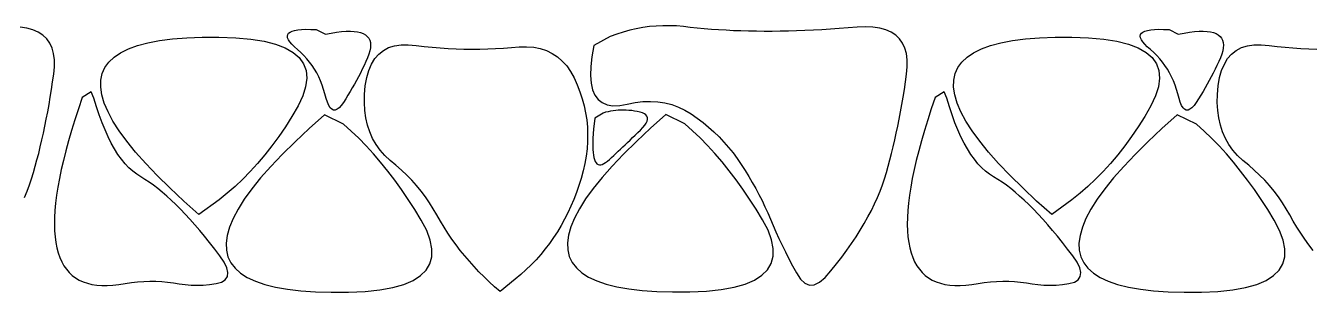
# Model space of a CAD drawing. Header units: metres. Extents: x -220 to 294, y -29 to 18.
# Drawn here: x -1.499 to -0.782, y -8.75 to -8.601 of the extents above; entities that cross this region are included whole.
import ezdxf

# ---------------------------------------------------------------- set-up
doc = ezdxf.new("R2010")
doc.units = ezdxf.units.M
doc.header["$MEASUREMENT"] = 0
doc.layers.add('Tarama', color=7, linetype='Continuous')

msp = doc.modelspace()

# ---------------------------------------------------------------- linework, layer by layer
at = {"layer": 'Tarama', "color": 36, "linetype": 'Continuous', "lineweight": -3}
for points in [[(-1.49833, -8.60283), (-1.50214, -8.60225)], [(-1.49494, -8.60376), (-1.49833, -8.60283)], [(-1.49197, -8.60505), (-1.49494, -8.60376)], [(-1.48943, -8.60671), (-1.49197, -8.60505)], [(-1.35261, -8.60562), (-1.3518, -8.60498)], [(-1.3518, -8.60498), (-1.35067, -8.60445)], [(-1.35067, -8.60445), (-1.34923, -8.60403)], [(-1.34923, -8.60403), (-1.34746, -8.60372)], [(-1.34746, -8.60372), (-1.34538, -8.60353)], [(-1.34538, -8.60353), (-1.34297, -8.60344)], [(-1.34297, -8.60344), (-1.34025, -8.60347)], [(-1.34025, -8.60347), (-1.33721, -8.60361)], [(-1.33721, -8.60361), (-1.33209, -8.60614)], [(-1.32886, -8.60553), (-1.32586, -8.60506)], [(-1.32586, -8.60506), (-1.32308, -8.60474)], [(-1.32308, -8.60474), (-1.32052, -8.60456)], [(-1.32052, -8.60456), (-1.31818, -8.60453)], [(-1.31818, -8.60453), (-1.31606, -8.60465)], [(-1.31606, -8.60465), (-1.31416, -8.60491)], [(-1.31416, -8.60491), (-1.31248, -8.60531)], [(-1.16623, -8.60497), (-1.16985, -8.60614)], [(-1.16258, -8.60397), (-1.16623, -8.60497)], [(-1.15892, -8.60314), (-1.16258, -8.60397)], [(-1.15524, -8.60247), (-1.15892, -8.60314)], [(-1.15154, -8.60196), (-1.15524, -8.60247)], [(-1.14782, -8.60162), (-1.15154, -8.60196)], [(-1.14408, -8.60145), (-1.14782, -8.60162)], [(-1.14032, -8.60144), (-1.14408, -8.60145)], [(-1.13654, -8.60159), (-1.14032, -8.60144)], [(-1.13274, -8.60191), (-1.13654, -8.60159)], [(-1.12892, -8.60235), (-1.13274, -8.60191)], [(-1.12504, -8.60276), (-1.12892, -8.60235)], [(-1.12111, -8.60313), (-1.12504, -8.60276)], [(-1.11712, -8.60346), (-1.12111, -8.60313)], [(-1.11308, -8.60375), (-1.11712, -8.60346)], [(-1.10898, -8.60399), (-1.11308, -8.60375)], [(-1.10483, -8.6042), (-1.10898, -8.60399)], [(-1.10063, -8.60436), (-1.10483, -8.6042)], [(-1.09637, -8.60448), (-1.10063, -8.60436)], [(-1.09205, -8.60455), (-1.09637, -8.60448)], [(-1.08768, -8.60459), (-1.09205, -8.60455)], [(-1.08326, -8.60458), (-1.08768, -8.60459)], [(-1.07878, -8.60453), (-1.08326, -8.60458)], [(-1.07424, -8.60444), (-1.07878, -8.60453)], [(-1.06965, -8.6043), (-1.07424, -8.60444)], [(-1.06501, -8.60412), (-1.06965, -8.6043)], [(-1.06031, -8.60391), (-1.06501, -8.60412)], [(-1.05556, -8.60364), (-1.06031, -8.60391)], [(-1.05075, -8.60334), (-1.05556, -8.60364)], [(-1.04589, -8.603), (-1.05075, -8.60334)], [(-1.04097, -8.60261), (-1.04589, -8.603)], [(-1.03602, -8.6022), (-1.04097, -8.60261)], [(-1.03136, -8.60204), (-1.03602, -8.6022)], [(-1.02714, -8.60225), (-1.03136, -8.60204)], [(-1.02333, -8.60283), (-1.02714, -8.60225)], [(-1.01994, -8.60376), (-1.02333, -8.60283)], [(-1.01697, -8.60505), (-1.01994, -8.60376)], [(-1.01443, -8.60671), (-1.01697, -8.60505)], [(-0.87761, -8.60562), (-0.8768, -8.60498)], [(-0.8768, -8.60498), (-0.87567, -8.60445)], [(-0.87567, -8.60445), (-0.87423, -8.60403)], [(-0.87423, -8.60403), (-0.87246, -8.60372)], [(-0.87246, -8.60372), (-0.87038, -8.60353)], [(-0.87038, -8.60353), (-0.86797, -8.60344)], [(-0.86797, -8.60344), (-0.86525, -8.60347)], [(-0.86525, -8.60347), (-0.86221, -8.60361)], [(-0.86221, -8.60361), (-0.85709, -8.60614)], [(-0.85386, -8.60553), (-0.85086, -8.60506)], [(-0.85086, -8.60506), (-0.84808, -8.60474)], [(-0.84808, -8.60474), (-0.84552, -8.60456)], [(-0.84552, -8.60456), (-0.84318, -8.60453)], [(-0.84318, -8.60453), (-0.84106, -8.60465)], [(-0.84106, -8.60465), (-0.83916, -8.60491)], [(-0.83916, -8.60491), (-0.83748, -8.60531)], [(-1.4873, -8.60873), (-1.48943, -8.60671)], [(-1.4856, -8.61111), (-1.4873, -8.60873)], [(-1.48432, -8.61386), (-1.4856, -8.61111)], [(-1.4367, -8.61253), (-1.43093, -8.61099)], [(-1.43093, -8.61099), (-1.42445, -8.60975)], [(-1.42445, -8.60975), (-1.41725, -8.60881)], [(-1.41725, -8.60881), (-1.40935, -8.60817)], [(-1.40935, -8.60817), (-1.40073, -8.60783)], [(-1.40073, -8.60783), (-1.3914, -8.6078)], [(-1.3914, -8.6078), (-1.38202, -8.60812)], [(-1.38202, -8.60812), (-1.37362, -8.60887)], [(-1.37362, -8.60887), (-1.36623, -8.61007)], [(-1.36623, -8.61007), (-1.35984, -8.6117)], [(-1.35984, -8.6117), (-1.35445, -8.61378)], [(-1.35327, -8.60723), (-1.3531, -8.60637)], [(-1.35312, -8.60821), (-1.35327, -8.60723)], [(-1.35265, -8.60929), (-1.35312, -8.60821)], [(-1.3531, -8.60637), (-1.35261, -8.60562)], [(-1.35187, -8.61049), (-1.35265, -8.60929)], [(-1.35076, -8.6118), (-1.35187, -8.61049)], [(-1.34934, -8.61322), (-1.35076, -8.6118)], [(-1.33209, -8.60614), (-1.32886, -8.60553)], [(-1.31248, -8.60531), (-1.31103, -8.60586)], [(-1.31103, -8.60586), (-1.30979, -8.60656)], [(-1.30979, -8.60656), (-1.30878, -8.6074)], [(-1.30878, -8.6074), (-1.30798, -8.60838)], [(-1.30798, -8.60838), (-1.30741, -8.60951)], [(-1.30741, -8.60951), (-1.30706, -8.61079)], [(-1.30706, -8.61079), (-1.30693, -8.61221)], [(-1.30693, -8.61221), (-1.30702, -8.61377)], [(-1.29358, -8.61261), (-1.28993, -8.61206)], [(-1.28993, -8.61206), (-1.28592, -8.61202)], [(-1.28592, -8.61202), (-1.28156, -8.61245)], [(-1.28156, -8.61245), (-1.27711, -8.61298)], [(-1.17345, -8.60746), (-1.18251, -8.61253)], [(-1.16985, -8.60614), (-1.17345, -8.60746)], [(-1.0123, -8.60873), (-1.01443, -8.60671)], [(-1.0106, -8.61111), (-1.0123, -8.60873)], [(-1.00932, -8.61386), (-1.0106, -8.61111)], [(-0.9617, -8.61253), (-0.95593, -8.61099)], [(-0.95593, -8.61099), (-0.94945, -8.60975)], [(-0.94945, -8.60975), (-0.94225, -8.60881)], [(-0.94225, -8.60881), (-0.93435, -8.60817)], [(-0.93435, -8.60817), (-0.92573, -8.60783)], [(-0.92573, -8.60783), (-0.9164, -8.6078)], [(-0.9164, -8.6078), (-0.90702, -8.60812)], [(-0.90702, -8.60812), (-0.89862, -8.60887)], [(-0.89862, -8.60887), (-0.89123, -8.61007)], [(-0.89123, -8.61007), (-0.88484, -8.6117)], [(-0.88484, -8.6117), (-0.87945, -8.61378)], [(-0.87827, -8.60723), (-0.8781, -8.60637)], [(-0.87812, -8.60821), (-0.87827, -8.60723)], [(-0.87765, -8.60929), (-0.87812, -8.60821)], [(-0.8781, -8.60637), (-0.87761, -8.60562)], [(-0.87687, -8.61049), (-0.87765, -8.60929)], [(-0.87576, -8.6118), (-0.87687, -8.61049)], [(-0.87434, -8.61322), (-0.87576, -8.6118)], [(-0.85709, -8.60614), (-0.85386, -8.60553)], [(-0.83748, -8.60531), (-0.83603, -8.60586)], [(-0.83603, -8.60586), (-0.83479, -8.60656)], [(-0.83479, -8.60656), (-0.83378, -8.6074)], [(-0.83378, -8.6074), (-0.83298, -8.60838)], [(-0.83298, -8.60838), (-0.83241, -8.60951)], [(-0.83241, -8.60951), (-0.83206, -8.61079)], [(-0.83206, -8.61079), (-0.83193, -8.61221)], [(-0.83193, -8.61221), (-0.83202, -8.61377)], [(-0.81858, -8.61261), (-0.81493, -8.61206)], [(-0.81493, -8.61206), (-0.81092, -8.61202)], [(-0.81092, -8.61202), (-0.80656, -8.61245)], [(-0.80656, -8.61245), (-0.80211, -8.61298)], [(-1.48346, -8.61696), (-1.48432, -8.61386)], [(-1.48302, -8.62043), (-1.48346, -8.61696)], [(-1.45266, -8.62172), (-1.44974, -8.61897)], [(-1.44974, -8.61897), (-1.44611, -8.61652)], [(-1.44611, -8.61652), (-1.44176, -8.61438)], [(-1.44176, -8.61438), (-1.4367, -8.61253)], [(-1.35445, -8.61378), (-1.35006, -8.61629)], [(-1.35006, -8.61629), (-1.34667, -8.61924)], [(-1.3476, -8.61475), (-1.34934, -8.61322)], [(-1.34578, -8.61637), (-1.3476, -8.61475)], [(-1.34667, -8.61924), (-1.34428, -8.62263)], [(-1.34406, -8.61808), (-1.34578, -8.61637)], [(-1.34243, -8.61986), (-1.34406, -8.61808)], [(-1.30861, -8.61934), (-1.30955, -8.62146)], [(-1.30786, -8.61734), (-1.30861, -8.61934)], [(-1.30733, -8.61548), (-1.30786, -8.61734)], [(-1.30702, -8.61377), (-1.30733, -8.61548)], [(-1.30459, -8.61978), (-1.30238, -8.61724)], [(-1.30238, -8.61724), (-1.2998, -8.6152)], [(-1.2998, -8.6152), (-1.29687, -8.61365)], [(-1.29687, -8.61365), (-1.29358, -8.61261)], [(-1.27711, -8.61298), (-1.27265, -8.61343)], [(-1.27265, -8.61343), (-1.26821, -8.61379)], [(-1.26821, -8.61379), (-1.26377, -8.61409)], [(-1.26377, -8.61409), (-1.25934, -8.6143)], [(-1.25934, -8.6143), (-1.25492, -8.61444)], [(-1.25492, -8.61444), (-1.2505, -8.61449)], [(-1.2505, -8.61449), (-1.24609, -8.61447)], [(-1.24609, -8.61447), (-1.24169, -8.61438)], [(-1.24169, -8.61438), (-1.23729, -8.6142)], [(-1.23729, -8.6142), (-1.23291, -8.61395)], [(-1.23291, -8.61395), (-1.22852, -8.61362)], [(-1.22852, -8.61362), (-1.22416, -8.61323)], [(-1.22416, -8.61323), (-1.22, -8.61315)], [(-1.22, -8.61315), (-1.21607, -8.61347)], [(-1.21607, -8.61347), (-1.2124, -8.61419)], [(-1.2124, -8.61419), (-1.20897, -8.61532)], [(-1.20897, -8.61532), (-1.20579, -8.61685)], [(-1.20579, -8.61685), (-1.20285, -8.61878)], [(-1.20285, -8.61878), (-1.20015, -8.62111)], [(-1.18364, -8.61869), (-1.18428, -8.62423)], [(-1.18251, -8.61253), (-1.18364, -8.61869)], [(-1.00846, -8.61696), (-1.00932, -8.61386)], [(-1.00802, -8.62043), (-1.00846, -8.61696)], [(-0.97766, -8.62172), (-0.97474, -8.61897)], [(-0.97474, -8.61897), (-0.97111, -8.61652)], [(-0.97111, -8.61652), (-0.96676, -8.61438)], [(-0.96676, -8.61438), (-0.9617, -8.61253)], [(-0.87945, -8.61378), (-0.87506, -8.61629)], [(-0.87506, -8.61629), (-0.87167, -8.61924)], [(-0.8726, -8.61475), (-0.87434, -8.61322)], [(-0.87078, -8.61637), (-0.8726, -8.61475)], [(-0.87167, -8.61924), (-0.86928, -8.62263)], [(-0.86906, -8.61808), (-0.87078, -8.61637)], [(-0.86743, -8.61986), (-0.86906, -8.61808)], [(-0.83361, -8.61934), (-0.83455, -8.62146)], [(-0.83286, -8.61734), (-0.83361, -8.61934)], [(-0.83233, -8.61548), (-0.83286, -8.61734)], [(-0.83202, -8.61377), (-0.83233, -8.61548)], [(-0.82959, -8.61978), (-0.82738, -8.61724)], [(-0.82738, -8.61724), (-0.8248, -8.6152)], [(-0.8248, -8.6152), (-0.82187, -8.61365)], [(-0.82187, -8.61365), (-0.81858, -8.61261)], [(-0.80211, -8.61298), (-0.79765, -8.61343)], [(-0.79765, -8.61343), (-0.79321, -8.61379)], [(-0.79321, -8.61379), (-0.78877, -8.61409)], [(-0.78877, -8.61409), (-0.78434, -8.6143)], [(-0.78434, -8.6143), (-0.77992, -8.61444)], [(-1.4834, -8.62845), (-1.483, -8.62426)], [(-1.483, -8.62426), (-1.48302, -8.62043)], [(-1.45636, -8.62812), (-1.45487, -8.62477)], [(-1.45487, -8.62477), (-1.45266, -8.62172)], [(-1.34428, -8.62263), (-1.34289, -8.62646)], [(-1.34289, -8.62646), (-1.34249, -8.63072)], [(-1.34091, -8.62172), (-1.34243, -8.61986)], [(-1.33949, -8.62366), (-1.34091, -8.62172)], [(-1.33817, -8.62568), (-1.33949, -8.62366)], [(-1.33695, -8.62778), (-1.33817, -8.62568)], [(-1.31157, -8.6257), (-1.31261, -8.6278)], [(-1.31055, -8.62358), (-1.31157, -8.6257)], [(-1.30955, -8.62146), (-1.31055, -8.62358)], [(-1.30908, -8.63038), (-1.30794, -8.62635)], [(-1.30794, -8.62635), (-1.30644, -8.62281)], [(-1.30644, -8.62281), (-1.30459, -8.61978)], [(-1.20015, -8.62111), (-1.19771, -8.62385)], [(-1.19771, -8.62385), (-1.19551, -8.62699)], [(-1.18428, -8.62423), (-1.18443, -8.62914)], [(-1.0084, -8.62845), (-1.008, -8.62426)], [(-1.008, -8.62426), (-1.00802, -8.62043)], [(-0.98136, -8.62812), (-0.97987, -8.62477)], [(-0.97987, -8.62477), (-0.97766, -8.62172)], [(-0.86928, -8.62263), (-0.86789, -8.62646)], [(-0.86789, -8.62646), (-0.86749, -8.63072)], [(-0.86591, -8.62172), (-0.86743, -8.61986)], [(-0.86449, -8.62366), (-0.86591, -8.62172)], [(-0.86317, -8.62568), (-0.86449, -8.62366)], [(-0.86195, -8.62778), (-0.86317, -8.62568)], [(-0.83657, -8.6257), (-0.83761, -8.6278)], [(-0.83555, -8.62358), (-0.83657, -8.6257)], [(-0.83455, -8.62146), (-0.83555, -8.62358)], [(-0.83408, -8.63038), (-0.83294, -8.62635)], [(-0.83294, -8.62635), (-0.83144, -8.62281)], [(-0.83144, -8.62281), (-0.82959, -8.61978)], [(-1.48465, -8.63703), (-1.48401, -8.63277)], [(-1.48401, -8.63277), (-1.4834, -8.62845)], [(-1.45722, -8.63573), (-1.45715, -8.63178)], [(-1.45715, -8.63178), (-1.45636, -8.62812)], [(-1.34249, -8.63072), (-1.3431, -8.63543)], [(-1.33582, -8.62996), (-1.33695, -8.62778)], [(-1.3348, -8.63221), (-1.33582, -8.62996)], [(-1.33388, -8.63455), (-1.3348, -8.63221)], [(-1.3148, -8.63198), (-1.31594, -8.63405)], [(-1.31369, -8.6299), (-1.3148, -8.63198)], [(-1.31261, -8.6278), (-1.31369, -8.6299)], [(-1.30985, -8.63491), (-1.30908, -8.63038)], [(-1.19551, -8.62699), (-1.19355, -8.63054)], [(-1.19355, -8.63054), (-1.19183, -8.63437)], [(-1.18443, -8.62914), (-1.1841, -8.63343)], [(-1.1841, -8.63343), (-1.18329, -8.63709)], [(-1.00965, -8.63703), (-1.00901, -8.63277)], [(-1.00901, -8.63277), (-1.0084, -8.62845)], [(-0.98222, -8.63573), (-0.98215, -8.63178)], [(-0.98215, -8.63178), (-0.98136, -8.62812)], [(-0.86749, -8.63072), (-0.8681, -8.63543)], [(-0.86082, -8.62996), (-0.86195, -8.62778)], [(-0.8598, -8.63221), (-0.86082, -8.62996)], [(-0.85888, -8.63455), (-0.8598, -8.63221)], [(-0.8398, -8.63198), (-0.84094, -8.63405)], [(-0.83869, -8.6299), (-0.8398, -8.63198)], [(-0.83761, -8.6278), (-0.83869, -8.6299)], [(-0.83485, -8.63491), (-0.83408, -8.63038)], [(-1.48532, -8.64123), (-1.48465, -8.63703)], [(-1.46246, -8.63821), (-1.4675, -8.64146)], [(-1.46101, -8.64173), (-1.46246, -8.63821)], [(-1.45658, -8.63999), (-1.45722, -8.63573)], [(-1.45522, -8.64455), (-1.45658, -8.63999)], [(-1.34471, -8.64057), (-1.34732, -8.64615)], [(-1.3431, -8.63543), (-1.34471, -8.64057)], [(-1.33306, -8.63696), (-1.33388, -8.63455)], [(-1.33233, -8.63946), (-1.33306, -8.63696)], [(-1.33169, -8.64197), (-1.33233, -8.63946)], [(-1.31952, -8.6402), (-1.32077, -8.64223)], [(-1.3183, -8.63816), (-1.31952, -8.6402)], [(-1.3171, -8.63611), (-1.3183, -8.63816)], [(-1.31594, -8.63405), (-1.3171, -8.63611)], [(-1.31037, -8.64428), (-1.31028, -8.63969)], [(-1.31028, -8.63969), (-1.30985, -8.63491)], [(-1.19183, -8.63437), (-1.19034, -8.63824)], [(-1.19034, -8.63824), (-1.18907, -8.64213)], [(-1.18329, -8.63709), (-1.18198, -8.64012)], [(-1.18198, -8.64012), (-1.1802, -8.64253)], [(-1.01032, -8.64123), (-1.00965, -8.63703)], [(-0.98746, -8.63821), (-0.9925, -8.64146)], [(-0.98601, -8.64173), (-0.98746, -8.63821)], [(-0.98158, -8.63999), (-0.98222, -8.63573)], [(-0.98022, -8.64455), (-0.98158, -8.63999)], [(-0.86971, -8.64057), (-0.87232, -8.64615)], [(-0.8681, -8.63543), (-0.86971, -8.64057)], [(-0.85806, -8.63696), (-0.85888, -8.63455)], [(-0.85733, -8.63946), (-0.85806, -8.63696)], [(-0.85669, -8.64197), (-0.85733, -8.63946)], [(-0.84452, -8.6402), (-0.84577, -8.64223)], [(-0.8433, -8.63816), (-0.84452, -8.6402)], [(-0.8421, -8.63611), (-0.8433, -8.63816)], [(-0.84094, -8.63405), (-0.8421, -8.63611)], [(-0.83537, -8.64428), (-0.83528, -8.63969)], [(-0.83528, -8.63969), (-0.83485, -8.63491)], [(-1.48676, -8.64944), (-1.48602, -8.64537)], [(-1.48602, -8.64537), (-1.48532, -8.64123)], [(-1.46965, -8.64779), (-1.47164, -8.65392)], [(-1.4675, -8.64146), (-1.46965, -8.64779)], [(-1.45956, -8.64657), (-1.46101, -8.64173)], [(-1.45804, -8.65115), (-1.45956, -8.64657)], [(-1.45316, -8.64941), (-1.45522, -8.64455)], [(-1.34732, -8.64615), (-1.35077, -8.65205)], [(-1.331, -8.64411), (-1.33169, -8.64197)], [(-1.33025, -8.64583), (-1.331, -8.64411)], [(-1.32944, -8.64712), (-1.33025, -8.64583)], [(-1.32857, -8.64798), (-1.32944, -8.64712)], [(-1.32764, -8.64842), (-1.32857, -8.64798)], [(-1.32559, -8.64802), (-1.32664, -8.64844)], [(-1.32447, -8.64719), (-1.32559, -8.64802)], [(-1.32329, -8.64592), (-1.32447, -8.64719)], [(-1.32205, -8.64424), (-1.32329, -8.64592)], [(-1.32077, -8.64223), (-1.32205, -8.64424)], [(-1.31013, -8.64867), (-1.31037, -8.64428)], [(-1.18907, -8.64213), (-1.18802, -8.64604)], [(-1.18802, -8.64604), (-1.18719, -8.64998)], [(-1.1802, -8.64253), (-1.17793, -8.64431)], [(-1.17793, -8.64431), (-1.17517, -8.64547)], [(-1.17517, -8.64547), (-1.17193, -8.64601)], [(-1.17193, -8.64601), (-1.1682, -8.64591)], [(-1.1682, -8.64591), (-1.16399, -8.6452)], [(-1.16399, -8.6452), (-1.15955, -8.64428)], [(-1.15955, -8.64428), (-1.15523, -8.64374)], [(-1.15523, -8.64374), (-1.15103, -8.64359)], [(-1.15103, -8.64359), (-1.14695, -8.6438)], [(-1.14695, -8.6438), (-1.14299, -8.6444)], [(-1.14299, -8.6444), (-1.13915, -8.64538)], [(-1.13915, -8.64538), (-1.13543, -8.64674)], [(-1.13543, -8.64674), (-1.13183, -8.64847)], [(-1.01176, -8.64944), (-1.01102, -8.64537)], [(-1.01102, -8.64537), (-1.01032, -8.64123)], [(-0.99465, -8.64779), (-0.99664, -8.65392)], [(-0.9925, -8.64146), (-0.99465, -8.64779)], [(-0.98456, -8.64657), (-0.98601, -8.64173)], [(-0.98304, -8.65115), (-0.98456, -8.64657)], [(-0.97816, -8.64941), (-0.98022, -8.64455)], [(-0.87232, -8.64615), (-0.87577, -8.65205)], [(-0.856, -8.64411), (-0.85669, -8.64197)], [(-0.85525, -8.64583), (-0.856, -8.64411)], [(-0.85444, -8.64712), (-0.85525, -8.64583)], [(-0.85357, -8.64798), (-0.85444, -8.64712)], [(-0.85264, -8.64842), (-0.85357, -8.64798)], [(-0.85059, -8.64802), (-0.85164, -8.64844)], [(-0.84947, -8.64719), (-0.85059, -8.64802)], [(-0.84829, -8.64592), (-0.84947, -8.64719)], [(-0.84705, -8.64424), (-0.84829, -8.64592)], [(-0.84577, -8.64223), (-0.84705, -8.64424)], [(-0.83513, -8.64867), (-0.83537, -8.64428)], [(-1.48831, -8.6574), (-1.48752, -8.65345)], [(-1.48752, -8.65345), (-1.48676, -8.64944)], [(-1.47164, -8.65392), (-1.47348, -8.65986)], [(-1.45647, -8.65547), (-1.45804, -8.65115)], [(-1.45038, -8.65457), (-1.45316, -8.64941)], [(-1.44689, -8.66003), (-1.45038, -8.65457)], [(-1.35077, -8.65205), (-1.35438, -8.65776)], [(-1.33263, -8.65114), (-1.34118, -8.65879)], [(-1.32198, -8.6563), (-1.33263, -8.65114)], [(-1.32664, -8.64844), (-1.32764, -8.64842)], [(-1.30955, -8.65286), (-1.31013, -8.64867)], [(-1.30863, -8.65685), (-1.30955, -8.65286)], [(-1.18719, -8.64998), (-1.18658, -8.65395)], [(-1.18658, -8.65395), (-1.18619, -8.65794)], [(-1.182, -8.65305), (-1.18238, -8.6561)], [(-1.1774, -8.65013), (-1.182, -8.65305)], [(-1.17603, -8.64971), (-1.1774, -8.65013)], [(-1.17465, -8.64936), (-1.17603, -8.64971)], [(-1.17325, -8.64906), (-1.17465, -8.64936)], [(-1.17184, -8.64882), (-1.17325, -8.64906)], [(-1.17041, -8.64864), (-1.17184, -8.64882)], [(-1.16896, -8.64852), (-1.17041, -8.64864)], [(-1.1675, -8.64845), (-1.16896, -8.64852)], [(-1.16602, -8.64844), (-1.1675, -8.64845)], [(-1.16453, -8.64849), (-1.16602, -8.64844)], [(-1.16302, -8.6486), (-1.16453, -8.64849)], [(-1.1615, -8.64877), (-1.16302, -8.6486)], [(-1.15996, -8.64899), (-1.1615, -8.64877)], [(-1.1584, -8.64927), (-1.15996, -8.64899)], [(-1.15684, -8.64962), (-1.1584, -8.64927)], [(-1.15546, -8.65004), (-1.15684, -8.64962)], [(-1.15436, -8.65057), (-1.15546, -8.65004)], [(-1.15354, -8.65119), (-1.15436, -8.65057)], [(-1.15298, -8.6519), (-1.15354, -8.65119)], [(-1.15346, -8.65572), (-1.15293, -8.65462)], [(-1.15269, -8.65271), (-1.15298, -8.6519)], [(-1.15293, -8.65462), (-1.15268, -8.65362)], [(-1.15268, -8.65362), (-1.15269, -8.65271)], [(-1.14252, -8.65095), (-1.15107, -8.6586)], [(-1.13187, -8.65611), (-1.14252, -8.65095)], [(-1.13183, -8.64847), (-1.12835, -8.65058)], [(-1.12835, -8.65058), (-1.12499, -8.65292)], [(-1.12499, -8.65292), (-1.12177, -8.65537)], [(-1.12177, -8.65537), (-1.11867, -8.65793)], [(-1.01331, -8.6574), (-1.01252, -8.65345)], [(-1.01252, -8.65345), (-1.01176, -8.64944)], [(-0.99664, -8.65392), (-0.99848, -8.65986)], [(-0.98147, -8.65547), (-0.98304, -8.65115)], [(-0.97538, -8.65457), (-0.97816, -8.64941)], [(-0.97189, -8.66003), (-0.97538, -8.65457)], [(-0.87577, -8.65205), (-0.87938, -8.65776)], [(-0.85763, -8.65114), (-0.86618, -8.65879)], [(-0.84698, -8.6563), (-0.85763, -8.65114)], [(-0.85164, -8.64844), (-0.85264, -8.64842)], [(-0.83455, -8.65286), (-0.83513, -8.64867)], [(-0.83363, -8.65685), (-0.83455, -8.65286)], [(-1.48998, -8.6651), (-1.48913, -8.66128)], [(-1.48913, -8.66128), (-1.48831, -8.6574)], [(-1.47348, -8.65986), (-1.47515, -8.6656)], [(-1.45482, -8.65953), (-1.45647, -8.65547)], [(-1.45312, -8.66332), (-1.45482, -8.65953)], [(-1.44268, -8.6658), (-1.44689, -8.66003)], [(-1.35438, -8.65776), (-1.35809, -8.66324)], [(-1.34118, -8.65879), (-1.34901, -8.66612)], [(-1.31772, -8.66014), (-1.32198, -8.6563)], [(-1.31352, -8.66419), (-1.31772, -8.66014)], [(-1.30738, -8.66064), (-1.30863, -8.65685)], [(-1.30579, -8.66424), (-1.30738, -8.66064)], [(-1.18619, -8.65794), (-1.18603, -8.66195)], [(-1.18603, -8.66195), (-1.18609, -8.66599)], [(-1.18292, -8.66162), (-1.18309, -8.6641)], [(-1.18269, -8.65896), (-1.18292, -8.66162)], [(-1.18238, -8.6561), (-1.18269, -8.65896)], [(-1.16102, -8.6638), (-1.1596, -8.66243)], [(-1.1596, -8.66243), (-1.15814, -8.66103)], [(-1.15107, -8.6586), (-1.1589, -8.66593)], [(-1.15814, -8.66103), (-1.15666, -8.6596)], [(-1.15666, -8.6596), (-1.15532, -8.65821)], [(-1.15532, -8.65821), (-1.15426, -8.65692)], [(-1.15426, -8.65692), (-1.15346, -8.65572)], [(-1.1276, -8.65995), (-1.13187, -8.65611)], [(-1.1234, -8.664), (-1.1276, -8.65995)], [(-1.11867, -8.65793), (-1.11569, -8.6606)], [(-1.11569, -8.6606), (-1.11285, -8.66337)], [(-1.01498, -8.6651), (-1.01413, -8.66128)], [(-1.01413, -8.66128), (-1.01331, -8.6574)], [(-0.99848, -8.65986), (-1.00015, -8.6656)], [(-0.97982, -8.65953), (-0.98147, -8.65547)], [(-0.97812, -8.66332), (-0.97982, -8.65953)], [(-0.96768, -8.6658), (-0.97189, -8.66003)], [(-0.87938, -8.65776), (-0.88309, -8.66324)], [(-0.86618, -8.65879), (-0.87401, -8.66612)], [(-0.84272, -8.66014), (-0.84698, -8.6563)], [(-0.83852, -8.66419), (-0.84272, -8.66014)], [(-0.83238, -8.66064), (-0.83363, -8.65685)], [(-0.83079, -8.66424), (-0.83238, -8.66064)], [(-1.49177, -8.67256), (-1.49086, -8.66886)], [(-1.49086, -8.66886), (-1.48998, -8.6651)], [(-1.47515, -8.6656), (-1.47665, -8.67114)], [(-1.45135, -8.66686), (-1.45312, -8.66332)], [(-1.44952, -8.67013), (-1.45135, -8.66686)], [(-1.43777, -8.67186), (-1.44268, -8.6658)], [(-1.36191, -8.66847), (-1.36581, -8.67347)], [(-1.35809, -8.66324), (-1.36191, -8.66847)], [(-1.34901, -8.66612), (-1.35611, -8.67315)], [(-1.30938, -8.66844), (-1.31352, -8.66419)], [(-1.30531, -8.6729), (-1.30938, -8.66844)], [(-1.30387, -8.66763), (-1.30579, -8.66424)], [(-1.30162, -8.67082), (-1.30387, -8.66763)], [(-1.18609, -8.66599), (-1.18637, -8.67006)], [(-1.18318, -8.66639), (-1.18321, -8.66848)], [(-1.18321, -8.66848), (-1.18316, -8.67038)], [(-1.18309, -8.6641), (-1.18318, -8.66639)], [(-1.16777, -8.67024), (-1.16647, -8.66901)], [(-1.16647, -8.66901), (-1.16515, -8.66775)], [(-1.1589, -8.66593), (-1.166, -8.67296)], [(-1.16515, -8.66775), (-1.1638, -8.66646)], [(-1.1638, -8.66646), (-1.16242, -8.66514)], [(-1.16242, -8.66514), (-1.16102, -8.6638)], [(-1.11927, -8.66825), (-1.1234, -8.664)], [(-1.1152, -8.67271), (-1.11927, -8.66825)], [(-1.11285, -8.66337), (-1.11013, -8.66625)], [(-1.11013, -8.66625), (-1.10754, -8.66923)], [(-1.10754, -8.66923), (-1.10507, -8.67232)], [(-1.01677, -8.67256), (-1.01586, -8.66886)], [(-1.01586, -8.66886), (-1.01498, -8.6651)], [(-1.00015, -8.6656), (-1.00165, -8.67114)], [(-0.97635, -8.66686), (-0.97812, -8.66332)], [(-0.97452, -8.67013), (-0.97635, -8.66686)], [(-0.96277, -8.67186), (-0.96768, -8.6658)], [(-0.88691, -8.66847), (-0.89081, -8.67347)], [(-0.88309, -8.66324), (-0.88691, -8.66847)], [(-0.87401, -8.66612), (-0.88111, -8.67315)], [(-0.83438, -8.66844), (-0.83852, -8.66419)], [(-0.83031, -8.6729), (-0.83438, -8.66844)], [(-0.82887, -8.66763), (-0.83079, -8.66424)], [(-0.82662, -8.67082), (-0.82887, -8.66763)], [(-1.49368, -8.67976), (-1.49271, -8.67619)], [(-1.49271, -8.67619), (-1.49177, -8.67256)], [(-1.478, -8.67648), (-1.47919, -8.68163)], [(-1.47665, -8.67114), (-1.478, -8.67648)], [(-1.44762, -8.67314), (-1.44952, -8.67013)], [(-1.44566, -8.67588), (-1.44762, -8.67314)], [(-1.44364, -8.67837), (-1.44566, -8.67588)], [(-1.43214, -8.67823), (-1.43777, -8.67186)], [(-1.36581, -8.67347), (-1.36982, -8.67822)], [(-1.35611, -8.67315), (-1.36249, -8.67987)], [(-1.30131, -8.67756), (-1.30531, -8.6729)], [(-1.29902, -8.67381), (-1.30162, -8.67082)], [(-1.2961, -8.67661), (-1.29902, -8.67381)], [(-1.29289, -8.67924), (-1.2961, -8.67661)], [(-1.18687, -8.67414), (-1.1876, -8.67826)], [(-1.18637, -8.67006), (-1.18687, -8.67414)], [(-1.18316, -8.67038), (-1.18304, -8.6721)], [(-1.18304, -8.6721), (-1.18285, -8.67362)], [(-1.18285, -8.67362), (-1.18259, -8.67495)], [(-1.18259, -8.67495), (-1.18225, -8.67608)], [(-1.18225, -8.67608), (-1.18185, -8.67703)], [(-1.175, -8.67695), (-1.17388, -8.67599)], [(-1.17388, -8.67599), (-1.17271, -8.67489)], [(-1.17271, -8.67489), (-1.17152, -8.67377)], [(-1.166, -8.67296), (-1.17237, -8.67968)], [(-1.17152, -8.67377), (-1.17029, -8.67262)], [(-1.17029, -8.67262), (-1.16905, -8.67144)], [(-1.16905, -8.67144), (-1.16777, -8.67024)], [(-1.11119, -8.67737), (-1.1152, -8.67271)], [(-1.10507, -8.67232), (-1.10274, -8.67552)], [(-1.10274, -8.67552), (-1.10051, -8.6788)], [(-1.01868, -8.67976), (-1.01771, -8.67619)], [(-1.01771, -8.67619), (-1.01677, -8.67256)], [(-1.003, -8.67648), (-1.00419, -8.68163)], [(-1.00165, -8.67114), (-1.003, -8.67648)], [(-0.97262, -8.67314), (-0.97452, -8.67013)], [(-0.97066, -8.67588), (-0.97262, -8.67314)], [(-0.96864, -8.67837), (-0.97066, -8.67588)], [(-0.95714, -8.67823), (-0.96277, -8.67186)], [(-0.89081, -8.67347), (-0.89482, -8.67822)], [(-0.88111, -8.67315), (-0.88749, -8.67987)], [(-0.82631, -8.67756), (-0.83031, -8.6729)], [(-0.82402, -8.67381), (-0.82662, -8.67082)], [(-0.8211, -8.67661), (-0.82402, -8.67381)], [(-0.81789, -8.67924), (-0.8211, -8.67661)], [(-1.49571, -8.68672), (-1.49468, -8.68327)], [(-1.49468, -8.68327), (-1.49368, -8.67976)], [(-1.47919, -8.68163), (-1.48022, -8.68658)], [(-1.44156, -8.68059), (-1.44364, -8.67837)], [(-1.43941, -8.68255), (-1.44156, -8.68059)], [(-1.43719, -8.68425), (-1.43941, -8.68255)], [(-1.4258, -8.6849), (-1.43214, -8.67823)], [(-1.37392, -8.68274), (-1.37812, -8.68701)], [(-1.36982, -8.67822), (-1.37392, -8.68274)], [(-1.36249, -8.67987), (-1.36814, -8.68629)], [(-1.29737, -8.68243), (-1.30131, -8.67756)], [(-1.2935, -8.6875), (-1.29737, -8.68243)], [(-1.28977, -8.68193), (-1.29289, -8.67924)], [(-1.28679, -8.68471), (-1.28977, -8.68193)], [(-1.18854, -8.68239), (-1.18967, -8.68651)], [(-1.1876, -8.67826), (-1.18854, -8.68239)], [(-1.18185, -8.67703), (-1.18137, -8.67779)], [(-1.18137, -8.67779), (-1.18083, -8.67835)], [(-1.18083, -8.67835), (-1.18021, -8.67873)], [(-1.18021, -8.67873), (-1.17952, -8.67891)], [(-1.17952, -8.67891), (-1.17876, -8.6789)], [(-1.17876, -8.6789), (-1.17792, -8.6787)], [(-1.17237, -8.67968), (-1.17803, -8.6861)], [(-1.17792, -8.6787), (-1.17702, -8.67831)], [(-1.17702, -8.67831), (-1.17605, -8.67772)], [(-1.17605, -8.67772), (-1.175, -8.67695)], [(-1.10726, -8.68224), (-1.11119, -8.67737)], [(-1.10339, -8.68731), (-1.10726, -8.68224)], [(-1.10051, -8.6788), (-1.09837, -8.68209)], [(-1.09837, -8.68209), (-1.09631, -8.68541)], [(-1.02071, -8.68672), (-1.01968, -8.68327)], [(-1.01968, -8.68327), (-1.01868, -8.67976)], [(-1.00419, -8.68163), (-1.00522, -8.68658)], [(-0.96656, -8.68059), (-0.96864, -8.67837)], [(-0.96441, -8.68255), (-0.96656, -8.68059)], [(-0.96219, -8.68425), (-0.96441, -8.68255)], [(-0.9508, -8.6849), (-0.95714, -8.67823)], [(-0.89892, -8.68274), (-0.90312, -8.68701)], [(-0.89482, -8.67822), (-0.89892, -8.68274)], [(-0.88749, -8.67987), (-0.89314, -8.68629)], [(-0.82237, -8.68243), (-0.82631, -8.67756)], [(-0.8185, -8.6875), (-0.82237, -8.68243)], [(-0.81477, -8.68193), (-0.81789, -8.67924)], [(-0.81179, -8.68471), (-0.81477, -8.68193)], [(-1.49818, -8.69367), (-1.49687, -8.69018)], [(-1.49687, -8.69018), (-1.49571, -8.68672)], [(-1.48022, -8.68658), (-1.48108, -8.69133)], [(-1.43492, -8.68568), (-1.43719, -8.68425)], [(-1.43259, -8.68709), (-1.43492, -8.68568)], [(-1.43024, -8.68865), (-1.43259, -8.68709)], [(-1.42785, -8.69036), (-1.43024, -8.68865)], [(-1.42542, -8.69221), (-1.42785, -8.69036)], [(-1.41875, -8.69187), (-1.4258, -8.6849)], [(-1.38242, -8.69105), (-1.38682, -8.69485)], [(-1.37812, -8.68701), (-1.38242, -8.69105)], [(-1.36814, -8.68629), (-1.37307, -8.6924)], [(-1.2897, -8.69278), (-1.2935, -8.6875)], [(-1.28396, -8.68759), (-1.28679, -8.68471)], [(-1.28128, -8.69057), (-1.28396, -8.68759)], [(-1.27874, -8.69364), (-1.28128, -8.69057)], [(-1.19091, -8.69054), (-1.19227, -8.69448)], [(-1.18967, -8.68651), (-1.19091, -8.69054)], [(-1.17803, -8.6861), (-1.18295, -8.69221)], [(-1.09958, -8.69259), (-1.10339, -8.68731)], [(-1.09631, -8.68541), (-1.09433, -8.68875)], [(-1.09433, -8.68875), (-1.09245, -8.69212)], [(-1.02318, -8.69367), (-1.02187, -8.69018)], [(-1.02187, -8.69018), (-1.02071, -8.68672)], [(-1.00522, -8.68658), (-1.00608, -8.69133)], [(-0.95992, -8.68568), (-0.96219, -8.68425)], [(-0.95759, -8.68709), (-0.95992, -8.68568)], [(-0.95524, -8.68865), (-0.95759, -8.68709)], [(-0.95285, -8.69036), (-0.95524, -8.68865)], [(-0.95042, -8.69221), (-0.95285, -8.69036)], [(-0.94375, -8.69187), (-0.9508, -8.6849)], [(-0.90742, -8.69105), (-0.91182, -8.69485)], [(-0.90312, -8.68701), (-0.90742, -8.69105)], [(-0.89314, -8.68629), (-0.89807, -8.6924)], [(-0.8147, -8.69278), (-0.8185, -8.6875)], [(-0.80896, -8.68759), (-0.81179, -8.68471)], [(-0.80628, -8.69057), (-0.80896, -8.68759)], [(-0.80374, -8.69364), (-0.80628, -8.69057)], [(-1.49964, -8.6972), (-1.49818, -8.69367)], [(-1.48179, -8.69589), (-1.48233, -8.70025)], [(-1.48108, -8.69133), (-1.48179, -8.69589)], [(-1.42297, -8.69421), (-1.42542, -8.69221)], [(-1.42048, -8.69635), (-1.42297, -8.69421)], [(-1.41795, -8.69865), (-1.42048, -8.69635)], [(-1.41098, -8.69914), (-1.41875, -8.69187)], [(-1.39131, -8.69841), (-1.4025, -8.70672)], [(-1.38682, -8.69485), (-1.39131, -8.69841)], [(-1.37727, -8.69819), (-1.38074, -8.70369)], [(-1.37307, -8.6924), (-1.37727, -8.69819)], [(-1.28596, -8.69827), (-1.2897, -8.69278)], [(-1.28229, -8.70395), (-1.28596, -8.69827)], [(-1.27635, -8.69682), (-1.27874, -8.69364)], [(-1.2741, -8.70009), (-1.27635, -8.69682)], [(-1.19374, -8.69833), (-1.19532, -8.70209)], [(-1.19227, -8.69448), (-1.19374, -8.69833)], [(-1.18715, -8.698), (-1.19063, -8.7035)], [(-1.18295, -8.69221), (-1.18715, -8.698)], [(-1.09585, -8.69808), (-1.09958, -8.69259)], [(-1.09218, -8.70376), (-1.09585, -8.69808)], [(-1.09245, -8.69212), (-1.09064, -8.69551)], [(-1.09064, -8.69551), (-1.08892, -8.69892)], [(-1.02625, -8.70075), (-1.02464, -8.6972)], [(-1.02464, -8.6972), (-1.02318, -8.69367)], [(-1.00679, -8.69589), (-1.00733, -8.70025)], [(-1.00608, -8.69133), (-1.00679, -8.69589)], [(-0.94797, -8.69421), (-0.95042, -8.69221)], [(-0.94548, -8.69635), (-0.94797, -8.69421)], [(-0.94295, -8.69865), (-0.94548, -8.69635)], [(-0.93598, -8.69914), (-0.94375, -8.69187)], [(-0.91631, -8.69841), (-0.9275, -8.70672)], [(-0.91182, -8.69485), (-0.91631, -8.69841)], [(-0.90227, -8.69819), (-0.90574, -8.70369)], [(-0.89807, -8.6924), (-0.90227, -8.69819)], [(-0.81096, -8.69827), (-0.8147, -8.69278)], [(-0.80729, -8.70395), (-0.81096, -8.69827)], [(-0.80135, -8.69682), (-0.80374, -8.69364)], [(-0.7991, -8.70009), (-0.80135, -8.69682)], [(-1.48271, -8.70441), (-1.48294, -8.70837)], [(-1.48233, -8.70025), (-1.48271, -8.70441)], [(-1.4154, -8.70109), (-1.41795, -8.69865)], [(-1.41281, -8.70368), (-1.4154, -8.70109)], [(-1.41018, -8.70641), (-1.41281, -8.70368)], [(-1.4025, -8.70672), (-1.41098, -8.69914)], [(-1.38074, -8.70369), (-1.38349, -8.70887)], [(-1.27869, -8.70985), (-1.28229, -8.70395)], [(-1.27201, -8.70345), (-1.2741, -8.70009)], [(-1.27005, -8.70691), (-1.27201, -8.70345)], [(-1.19532, -8.70209), (-1.19703, -8.70575)], [(-1.19063, -8.7035), (-1.19338, -8.70868)], [(-1.08857, -8.70966), (-1.09218, -8.70376)], [(-1.08892, -8.69892), (-1.08729, -8.70235)], [(-1.08729, -8.70235), (-1.08574, -8.70581)], [(-1.02992, -8.70796), (-1.02801, -8.70434)], [(-1.02801, -8.70434), (-1.02625, -8.70075)], [(-1.00771, -8.70441), (-1.00794, -8.70837)], [(-1.00733, -8.70025), (-1.00771, -8.70441)], [(-0.9404, -8.70109), (-0.94295, -8.69865)], [(-0.93781, -8.70368), (-0.9404, -8.70109)], [(-0.93518, -8.70641), (-0.93781, -8.70368)], [(-0.9275, -8.70672), (-0.93598, -8.69914)], [(-0.90574, -8.70369), (-0.90849, -8.70887)], [(-0.80369, -8.70985), (-0.80729, -8.70395)], [(-0.79701, -8.70345), (-0.7991, -8.70009)], [(-0.79505, -8.70691), (-0.79701, -8.70345)], [(-1.48294, -8.70837), (-1.483, -8.71214)], [(-1.483, -8.71214), (-1.4829, -8.71571)], [(-1.40752, -8.70929), (-1.41018, -8.70641)], [(-1.40483, -8.71232), (-1.40752, -8.70929)], [(-1.40211, -8.71549), (-1.40483, -8.71232)], [(-1.38349, -8.70887), (-1.38551, -8.71375)], [(-1.27568, -8.71559), (-1.27869, -8.70985)], [(-1.26807, -8.71035), (-1.27005, -8.70691)], [(-1.26601, -8.71373), (-1.26807, -8.71035)], [(-1.19884, -8.70933), (-1.20077, -8.71282)], [(-1.19703, -8.70575), (-1.19884, -8.70933)], [(-1.19338, -8.70868), (-1.1954, -8.71356)], [(-1.08557, -8.7154), (-1.08857, -8.70966)], [(-1.08574, -8.70581), (-1.08427, -8.70929)], [(-1.08427, -8.70929), (-1.08278, -8.71282)], [(-1.03419, -8.7153), (-1.03198, -8.71161)], [(-1.03198, -8.71161), (-1.02992, -8.70796)], [(-1.00794, -8.70837), (-1.008, -8.71214)], [(-1.008, -8.71214), (-1.0079, -8.71571)], [(-0.93252, -8.70929), (-0.93518, -8.70641)], [(-0.92983, -8.71232), (-0.93252, -8.70929)], [(-0.92711, -8.71549), (-0.92983, -8.71232)], [(-0.90849, -8.70887), (-0.91051, -8.71375)], [(-0.80068, -8.71559), (-0.80369, -8.70985)], [(-0.79307, -8.71035), (-0.79505, -8.70691)], [(-0.79101, -8.71373), (-0.79307, -8.71035)], [(-1.4829, -8.71571), (-1.48264, -8.71908)], [(-1.48264, -8.71908), (-1.48221, -8.72226)], [(-1.39935, -8.71881), (-1.40211, -8.71549)], [(-1.39656, -8.72228), (-1.39935, -8.71881)], [(-1.38681, -8.71832), (-1.38739, -8.72258)], [(-1.38551, -8.71375), (-1.38681, -8.71832)], [(-1.2737, -8.72088), (-1.27568, -8.71559)], [(-1.26387, -8.71705), (-1.26601, -8.71373)], [(-1.26164, -8.72031), (-1.26387, -8.71705)], [(-1.20498, -8.71952), (-1.20726, -8.72274)], [(-1.20282, -8.71622), (-1.20498, -8.71952)], [(-1.20077, -8.71282), (-1.20282, -8.71622)], [(-1.1967, -8.71813), (-1.19727, -8.72239)], [(-1.1954, -8.71356), (-1.1967, -8.71813)], [(-1.08358, -8.72069), (-1.08557, -8.7154)], [(-1.08278, -8.71282), (-1.08121, -8.7164)], [(-1.08121, -8.7164), (-1.07953, -8.72005)], [(-1.03906, -8.72277), (-1.03655, -8.71902)], [(-1.03655, -8.71902), (-1.03419, -8.7153)], [(-1.0079, -8.71571), (-1.00764, -8.71908)], [(-1.00764, -8.71908), (-1.00721, -8.72226)], [(-0.92435, -8.71881), (-0.92711, -8.71549)], [(-0.92156, -8.72228), (-0.92435, -8.71881)], [(-0.91181, -8.71832), (-0.91239, -8.72258)], [(-0.91051, -8.71375), (-0.91181, -8.71832)], [(-0.7987, -8.72088), (-0.80068, -8.71559)], [(-0.78887, -8.71705), (-0.79101, -8.71373)], [(-0.78664, -8.72031), (-0.78887, -8.71705)], [(-1.48221, -8.72226), (-1.48163, -8.72523)], [(-1.48163, -8.72523), (-1.48089, -8.72801)], [(-1.39373, -8.7259), (-1.39656, -8.72228)], [(-1.39088, -8.72966), (-1.39373, -8.7259)], [(-1.38739, -8.72258), (-1.38723, -8.72653)], [(-1.38723, -8.72653), (-1.38636, -8.73018)], [(-1.27273, -8.72574), (-1.2737, -8.72088)], [(-1.27279, -8.73015), (-1.27273, -8.72574)], [(-1.25934, -8.72351), (-1.26164, -8.72031)], [(-1.25695, -8.72665), (-1.25934, -8.72351)], [(-1.25447, -8.72972), (-1.25695, -8.72665)], [(-1.20965, -8.72587), (-1.21216, -8.7289)], [(-1.20726, -8.72274), (-1.20965, -8.72587)], [(-1.19727, -8.72239), (-1.19712, -8.72634)], [(-1.19712, -8.72634), (-1.19624, -8.72999)], [(-1.08262, -8.72555), (-1.08358, -8.72069)], [(-1.08267, -8.72996), (-1.08262, -8.72555)], [(-1.07953, -8.72005), (-1.07777, -8.72376)], [(-1.07777, -8.72376), (-1.07592, -8.72754)], [(-1.04453, -8.73036), (-1.04172, -8.72655)], [(-1.04172, -8.72655), (-1.03906, -8.72277)], [(-1.00721, -8.72226), (-1.00663, -8.72523)], [(-1.00663, -8.72523), (-1.00589, -8.72801)], [(-0.91873, -8.7259), (-0.92156, -8.72228)], [(-0.91588, -8.72966), (-0.91873, -8.7259)], [(-0.91239, -8.72258), (-0.91223, -8.72653)], [(-0.91223, -8.72653), (-0.91136, -8.73018)], [(-0.79773, -8.72574), (-0.7987, -8.72088)], [(-0.79779, -8.73015), (-0.79773, -8.72574)], [(-0.78434, -8.72351), (-0.78664, -8.72031)], [(-0.78195, -8.72665), (-0.78434, -8.72351)], [(-1.48089, -8.72801), (-1.47998, -8.7306)], [(-1.47998, -8.7306), (-1.47892, -8.73299)], [(-1.47892, -8.73299), (-1.47769, -8.73517)], [(-1.38847, -8.73325), (-1.39088, -8.72966)], [(-1.38697, -8.73639), (-1.38847, -8.73325)], [(-1.38636, -8.73018), (-1.38475, -8.73352)], [(-1.38475, -8.73352), (-1.38243, -8.73655)], [(-1.27597, -8.73765), (-1.27387, -8.73412)], [(-1.27387, -8.73412), (-1.27279, -8.73015)], [(-1.25192, -8.73274), (-1.25447, -8.72972)], [(-1.24928, -8.73569), (-1.25192, -8.73274)], [(-1.21478, -8.73185), (-1.21752, -8.73471)], [(-1.21216, -8.7289), (-1.21478, -8.73185)], [(-1.19624, -8.72999), (-1.19464, -8.73333)], [(-1.19464, -8.73333), (-1.19231, -8.73636)], [(-1.08585, -8.73746), (-1.08375, -8.73393)], [(-1.08375, -8.73393), (-1.08267, -8.72996)], [(-1.07592, -8.72754), (-1.07397, -8.73137)], [(-1.07397, -8.73137), (-1.07194, -8.73526)], [(-1.05061, -8.73809), (-1.0475, -8.73421)], [(-1.0475, -8.73421), (-1.04453, -8.73036)], [(-1.00589, -8.72801), (-1.00498, -8.7306)], [(-1.00498, -8.7306), (-1.00392, -8.73299)], [(-1.00392, -8.73299), (-1.00269, -8.73517)], [(-0.91347, -8.73325), (-0.91588, -8.72966)], [(-0.91197, -8.73639), (-0.91347, -8.73325)], [(-0.91136, -8.73018), (-0.90975, -8.73352)], [(-0.90975, -8.73352), (-0.90743, -8.73655)], [(-0.80097, -8.73765), (-0.79887, -8.73412)], [(-0.79887, -8.73412), (-0.79779, -8.73015)], [(-1.47769, -8.73517), (-1.4763, -8.73717)], [(-1.4763, -8.73717), (-1.47476, -8.73896)], [(-1.47476, -8.73896), (-1.47305, -8.74056)], [(-1.47305, -8.74056), (-1.47118, -8.74196)], [(-1.38788, -8.74304), (-1.38668, -8.74128)], [(-1.38637, -8.73906), (-1.38697, -8.73639)], [(-1.38668, -8.74128), (-1.38637, -8.73906)], [(-1.38243, -8.73655), (-1.37937, -8.73927)], [(-1.37937, -8.73927), (-1.37559, -8.74169)], [(-1.28323, -8.74337), (-1.27909, -8.74073)], [(-1.27909, -8.74073), (-1.27597, -8.73765)], [(-1.24655, -8.73859), (-1.24928, -8.73569)], [(-1.24375, -8.74142), (-1.24655, -8.73859)], [(-1.24086, -8.74419), (-1.24375, -8.74142)], [(-1.22333, -8.74015), (-1.22641, -8.74274)], [(-1.22037, -8.73747), (-1.22333, -8.74015)], [(-1.21752, -8.73471), (-1.22037, -8.73747)], [(-1.19231, -8.73636), (-1.18926, -8.73908)], [(-1.18926, -8.73908), (-1.18548, -8.7415)], [(-1.09311, -8.74318), (-1.08897, -8.74054)], [(-1.08897, -8.74054), (-1.08585, -8.73746)], [(-1.07194, -8.73526), (-1.06981, -8.73922)], [(-1.06981, -8.73922), (-1.06755, -8.74268)], [(-1.05382, -8.74179), (-1.05061, -8.73809)], [(-1.00269, -8.73517), (-1.0013, -8.73717)], [(-1.0013, -8.73717), (-0.99976, -8.73896)], [(-0.99976, -8.73896), (-0.99805, -8.74056)], [(-0.99805, -8.74056), (-0.99618, -8.74196)], [(-0.91288, -8.74304), (-0.91168, -8.74128)], [(-0.91137, -8.73906), (-0.91197, -8.73639)], [(-0.91168, -8.74128), (-0.91137, -8.73906)], [(-0.90743, -8.73655), (-0.90437, -8.73927)], [(-0.90437, -8.73927), (-0.90059, -8.74169)], [(-0.80823, -8.74337), (-0.80409, -8.74073)], [(-0.80409, -8.74073), (-0.80097, -8.73765)], [(-1.47118, -8.74196), (-1.46915, -8.74316)], [(-1.46915, -8.74316), (-1.46695, -8.74417)], [(-1.46695, -8.74417), (-1.4646, -8.74498)], [(-1.4646, -8.74498), (-1.46209, -8.74559)], [(-1.46209, -8.74559), (-1.45941, -8.746)], [(-1.45941, -8.746), (-1.45658, -8.74622)], [(-1.45658, -8.74622), (-1.45358, -8.74624)], [(-1.45358, -8.74624), (-1.45042, -8.74606)], [(-1.45042, -8.74606), (-1.4471, -8.74569)], [(-1.4471, -8.74569), (-1.44363, -8.74513)], [(-1.44363, -8.74513), (-1.44014, -8.74461)], [(-1.44014, -8.74461), (-1.43668, -8.74423)], [(-1.43668, -8.74423), (-1.43326, -8.74398)], [(-1.43326, -8.74398), (-1.42988, -8.74387)], [(-1.42988, -8.74387), (-1.42653, -8.74389)], [(-1.42653, -8.74389), (-1.42322, -8.74405)], [(-1.42322, -8.74405), (-1.41994, -8.74434)], [(-1.41994, -8.74434), (-1.4167, -8.74477)], [(-1.4167, -8.74477), (-1.41349, -8.74532)], [(-1.41349, -8.74532), (-1.41024, -8.74575)], [(-1.41024, -8.74575), (-1.40692, -8.746)], [(-1.40692, -8.746), (-1.40353, -8.74607)], [(-1.40353, -8.74607), (-1.40008, -8.74596)], [(-1.40008, -8.74596), (-1.39656, -8.74567)], [(-1.39656, -8.74567), (-1.39299, -8.74518)], [(-1.39299, -8.74518), (-1.38998, -8.74434)], [(-1.38998, -8.74434), (-1.38788, -8.74304)], [(-1.37559, -8.74169), (-1.37109, -8.7438)], [(-1.37109, -8.7438), (-1.36586, -8.7456)], [(-1.36586, -8.7456), (-1.3599, -8.7471)], [(-1.3599, -8.7471), (-1.35322, -8.74828)], [(-1.35322, -8.74828), (-1.34581, -8.74916)], [(-1.30178, -8.74865), (-1.29457, -8.74733)], [(-1.29457, -8.74733), (-1.28839, -8.74557)], [(-1.28839, -8.74557), (-1.28323, -8.74337)], [(-1.23789, -8.7469), (-1.24086, -8.74419)], [(-1.23484, -8.74955), (-1.23789, -8.7469)], [(-1.22641, -8.74274), (-1.23484, -8.74955)], [(-1.18548, -8.7415), (-1.18097, -8.74361)], [(-1.18097, -8.74361), (-1.17574, -8.74541)], [(-1.17574, -8.74541), (-1.16979, -8.74691)], [(-1.16979, -8.74691), (-1.1631, -8.74809)], [(-1.1631, -8.74809), (-1.1557, -8.74897)], [(-1.11989, -8.74933), (-1.11166, -8.74846)], [(-1.11166, -8.74846), (-1.10446, -8.74714)], [(-1.10446, -8.74714), (-1.09827, -8.74539)], [(-1.09827, -8.74539), (-1.09311, -8.74318)], [(-1.06755, -8.74268), (-1.06514, -8.74492)], [(-1.06514, -8.74492), (-1.06255, -8.74596)], [(-1.06255, -8.74596), (-1.05981, -8.74578)], [(-1.05981, -8.74578), (-1.0569, -8.74439)], [(-1.0569, -8.74439), (-1.05382, -8.74179)], [(-0.99618, -8.74196), (-0.99415, -8.74316)], [(-0.99415, -8.74316), (-0.99195, -8.74417)], [(-0.99195, -8.74417), (-0.9896, -8.74498)], [(-0.9896, -8.74498), (-0.98709, -8.74559)], [(-0.98709, -8.74559), (-0.98441, -8.746)], [(-0.98441, -8.746), (-0.98158, -8.74622)], [(-0.98158, -8.74622), (-0.97858, -8.74624)], [(-0.97858, -8.74624), (-0.97542, -8.74606)], [(-0.97542, -8.74606), (-0.9721, -8.74569)], [(-0.9721, -8.74569), (-0.96863, -8.74513)], [(-0.96863, -8.74513), (-0.96514, -8.74461)], [(-0.96514, -8.74461), (-0.96168, -8.74423)], [(-0.96168, -8.74423), (-0.95826, -8.74398)], [(-0.95826, -8.74398), (-0.95488, -8.74387)], [(-0.95488, -8.74387), (-0.95153, -8.74389)], [(-0.95153, -8.74389), (-0.94822, -8.74405)], [(-0.94822, -8.74405), (-0.94494, -8.74434)], [(-0.94494, -8.74434), (-0.9417, -8.74477)], [(-0.9417, -8.74477), (-0.93849, -8.74532)], [(-0.93849, -8.74532), (-0.93524, -8.74575)], [(-0.93524, -8.74575), (-0.93192, -8.746)], [(-0.93192, -8.746), (-0.92853, -8.74607)], [(-0.92853, -8.74607), (-0.92508, -8.74596)], [(-0.92508, -8.74596), (-0.92156, -8.74567)], [(-0.92156, -8.74567), (-0.91799, -8.74518)], [(-0.91799, -8.74518), (-0.91498, -8.74434)], [(-0.91498, -8.74434), (-0.91288, -8.74304)], [(-0.90059, -8.74169), (-0.89609, -8.7438)], [(-0.89609, -8.7438), (-0.89086, -8.7456)], [(-0.89086, -8.7456), (-0.8849, -8.7471)], [(-0.8849, -8.7471), (-0.87822, -8.74828)], [(-0.87822, -8.74828), (-0.87081, -8.74916)], [(-0.82678, -8.74865), (-0.81957, -8.74733)], [(-0.81957, -8.74733), (-0.81339, -8.74557)], [(-0.81339, -8.74557), (-0.80823, -8.74337)], [(-1.34581, -8.74916), (-1.33768, -8.74974)], [(-1.33768, -8.74974), (-1.32883, -8.75)], [(-1.32882, -8.75), (-1.31925, -8.74996)], [(-1.31925, -8.74996), (-1.31, -8.74953)], [(-1.31, -8.74953), (-1.30178, -8.74865)], [(-1.1557, -8.74897), (-1.14757, -8.74955)], [(-1.14757, -8.74955), (-1.13871, -8.74981)], [(-1.13871, -8.74981), (-1.12914, -8.74977)], [(-1.12914, -8.74977), (-1.11989, -8.74933)], [(-0.87081, -8.74916), (-0.86268, -8.74974)], [(-0.86268, -8.74974), (-0.85383, -8.75)], [(-0.85382, -8.75), (-0.84425, -8.74996)], [(-0.84425, -8.74996), (-0.835, -8.74953)], [(-0.835, -8.74953), (-0.82678, -8.74865)]]:
    msp.add_lwpolyline(points, dxfattribs=at)

doc.saveas('drawing.dxf')
